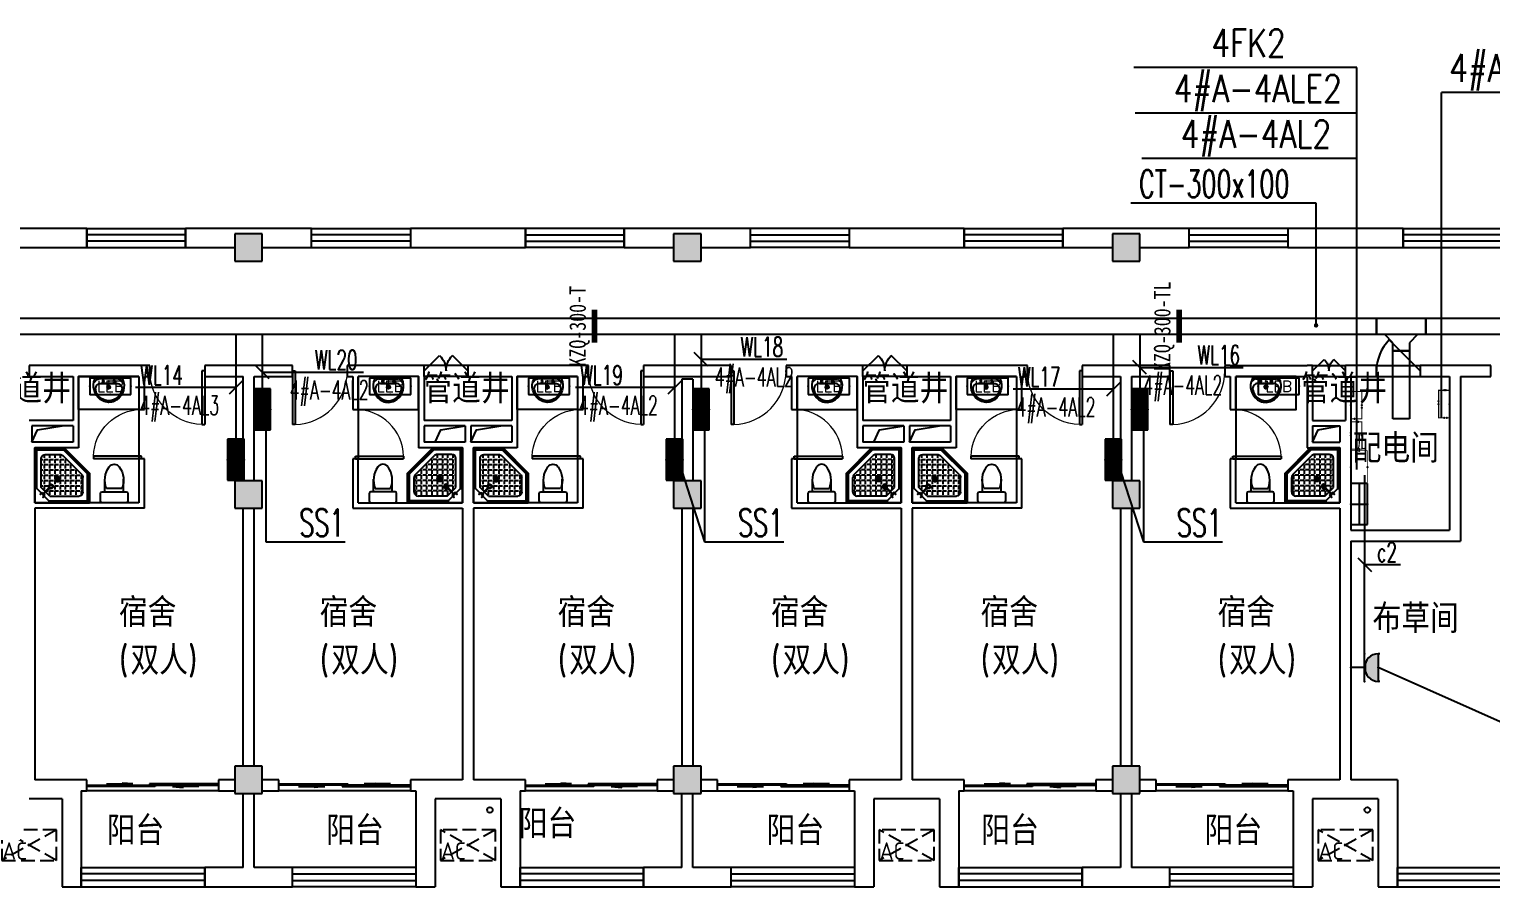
# Model space of a CAD drawing. Extents: x 1725663 to 4653551, y -550461 to 248782.
# Drawn here: x 2124050 to 2150700, y -526837 to -511208 of the extents above; entities that cross this region are included whole.
import ezdxf
from ezdxf.enums import TextEntityAlignment as Align

# ---------------------------------------------------------------- set-up
doc = ezdxf.new("R2010")
doc.units = 0
doc.header["$LTSCALE"] = 1000
doc.linetypes.add('DASH', pattern=[0.35, 0.25, -0.1])
for name, color, linetype in [('0-底图', 7, 'Continuous'), ('0000集水坑', 4, 'Continuous'), ('CABLETRAY', 4, 'Continuous'), ('CLAYER', 7, 'Continuous'), ('COLUMN', 255, 'Continuous'), ('DBZ', 7, 'Continuous'), ('DIM-照明', 3, 'Continuous'), ('DIM-箱柜', 7, 'Continuous'), ('DOOR_FIRE', 4, 'Continuous'), ('EQUIP-插座', 3, 'Continuous'), ('EQUIP-箱柜', 3, 'Continuous'), ('PUB_HATCH', 8, 'Continuous'), ('PUB_TEXT', 7, 'Continuous'), ('TEL_LEAD', 3, 'Continuous'), ('TEL_TEXT', 7, 'Continuous'), ('WALL', 2, 'Continuous'), ('WINDOW', 4, 'Continuous'), ('WIRE-照明', 6, 'Continuous'), ('抗震支吊架', 2, 'Continuous'), ('洁具', 213, 'Continuous'), ('空调外机', 211, 'Continuous')]:
    doc.layers.add(name, color=color, linetype=linetype)
doc.styles.add('_TEL_DIM', font='SIMPLEX', dxfattribs={"width": 0.8, "height": 3.5, "bigfont": 'HZTXT'})
doc.styles.add('kzcad', font='', dxfattribs={"width": 0.8})
doc.styles.get("Standard").update_dxf_attribs({"font": 'geniso.shx', "bigfont": 'hztxt.shx'})
doc.styles.get('kzcad').set_extended_font_data('SimSun')

# ---------------------------------------------------------------- blocks, each defined once
blk = doc.blocks.new('fdsefg')
at = {"layer": 'EQUIP-箱柜', "const_width": 20}
blk.add_lwpolyline([(21301, 11505), (21801, 11505), (21801, 11305), (21301, 11305)], close=True, dxfattribs=at)
at = {"layer": 'EQUIP-箱柜'}
for p in [(21601, 11505), (21301, 11355), (21801, 11372)]:
    blk.add_point(p, dxfattribs=at)
blk = doc.blocks.new('$equip_U$00000181(WIN7-PC-dian)')
for p in [(-0.5, 0.2), (0, 0.4), (0, 0), (0.5, 0.2)]:
    blk.add_point(p)
at = {"xscale": 0.002, "yscale": 0.002, "zscale": 0.002}
blk.add_blockref('fdsefg', (-43.101, -22.61), dxfattribs=at)
at = {"color": 7, "style": '_TEL_DIM', "flags": 1}
for tag in ['A', 'REMARK']:
    blk.add_attdef(tag, text='', height=0.00002, dxfattribs=at).set_placement((0, 0), align=Align.MIDDLE_CENTER)
at = {"color": 7, "style": '_TEL_DIM'}
blk.add_attdef('$TEXT$', text='', height=0.00002, dxfattribs=at).set_placement((0.1, 0), align=Align.MIDDLE_CENTER)
blk = doc.blocks.new('*X490')
at = {"color": 0}
for p, q in [((-250, 33), (-83, 200)), ((-250, 68), (-118, 200)), ((-250, 104), (-154, 200)), ((-250, 139), (-189, 200)), ((-250, 174), (-224, 200)), ((-247, 0), (-47, 200)), ((-212, 0), (-12, 200)), ((-177, 0), (23, 200)), ((-141, 0), (59, 200)), ((-106, 0), (94, 200)), ((-71, 0), (129, 200)), ((-35, 0), (165, 200)), ((0, 0), (200, 200)), ((35, 0), (235, 200)), ((71, 0), (250, 179)), ((106, 0), (250, 144)), ((141, 0), (250, 109)), ((177, 0), (250, 73)), ((212, 0), (250, 38)), ((247, 0), (250, 3))]:
    blk.add_line(p, q, dxfattribs=at)
blk = doc.blocks.new('$equip$00002943')
for p, q in [((-0.75, 0.6), (-0.75, 0)), ((0.75, 0.6), (-0.75, 0.6)), ((0.75, 0), (0.75, 0.6)), ((-0.75, 0), (0.75, 0))]:
    blk.add_line(p, q)
for points, const_width in [([(-0.75, 0.3), (0.75, 0.3)], 0.6), ([(-0.75, 0.6), (-0.75, 0), (0.75, 0), (0.75, 0.6), (-0.75, 0.6), (-0.75, 0)], 0.02)]:
    blk.add_lwpolyline(points, dxfattribs=dict(const_width=const_width))
for p in [(0, 0.6), (-0.75, 0.3), (0, 0), (0.75, 0.3)]:
    blk.add_point(p)
at = {"xscale": 0.00300000000061118, "yscale": 0.00300000000061118, "zscale": 0.00300000000061118}
blk.add_blockref('*X490', (0, 0), dxfattribs=at)
at = {"color": 7, "style": '_TEL_DIM', "flags": 1}
for tag in ['A', 'REMARK']:
    blk.add_attdef(tag, text='', height=0.00002, dxfattribs=at).set_placement((0, 0), align=Align.MIDDLE_CENTER)
blk = doc.blocks.new('$equip_U$00000177(WIN7-PC-dian)')
at = {"const_width": 0.02}
blk.add_lwpolyline([(-0.6, 0.6), (0.6, 0.6), (0.6, 0), (-0.6, 0)], close=True, dxfattribs=at)
for p in [(0, 0.6), (-0.6, 0.3), (0, 0), (0.6, 0.3)]:
    blk.add_point(p)
at = {"color": 7, "style": '_TEL_DIM', "flags": 1}
for tag in ['A', 'REMARK']:
    blk.add_attdef(tag, text='', height=0.00002, dxfattribs=at).set_placement((0, 0), align=Align.MIDDLE_CENTER)
blk = doc.blocks.new('$equip$00002936')
for p, q in [((-0.75, 0.6), (-0.75, 0)), ((0.75, 0.6), (-0.75, 0.6)), ((0, 0), (0, 0.6)), ((0.75, 0), (0.75, 0.6)), ((-0.75, 0.3), (0.75, 0.3)), ((-0.75, 0), (0.75, 0))]:
    blk.add_line(p, q)
at = {"const_width": 0.02}
blk.add_lwpolyline([(-0.75, 0.6), (-0.75, 0), (0.75, 0), (0.75, 0.6), (-0.75, 0.6), (-0.75, 0)], dxfattribs=at)
for p in [(0, 0.6), (-0.75, 0.3), (0, 0), (0.75, 0.3)]:
    blk.add_point(p)
at = {"color": 7, "style": '_TEL_DIM', "flags": 1}
for tag in ['A', 'REMARK']:
    blk.add_attdef(tag, text='', height=0.00002, dxfattribs=at).set_placement((0, 0), align=Align.MIDDLE_CENTER)
blk = doc.blocks.new('$equip$00001237')
for p, q in [((-0.5, 1.05), (-0.5, 1)), ((-0.5, 1), (0.5, 1)), ((0.5, 1.05), (0.5, 1)), ((0.5, 0.5), (-0.5, 0.5)), ((0, 0.5), (0, 0))]:
    blk.add_line(p, q)
blk.add_arc((0, 1), 0.5, 180, 0)
for p in [(0, 1), (-0.5, 0.5), (0, 0), (0.5, 0.5)]:
    blk.add_point(p)
for points in [[(0.433, 0.75), (-0.433, 0.75), (0.5, 1), (-0.5, 1)], [(0.25, 0.567), (-0.25, 0.567), (0.433, 0.75), (-0.433, 0.75)], [(0, 0.5), (0, 0.5), (0.25, 0.567), (-0.25, 0.567)]]:
    blk.add_solid(points)
at = {"flags": 9}
blk.add_attdef('A', (0, 0), '', height=0.00002, dxfattribs=at)
blk = doc.blocks.new('$equip$00002908')
for p, q in [((0.75, 0.6), (-0.75, 0.6)), ((-0.75, 0.6), (-0.75, 0)), ((0.75, 0), (0.75, 0.6)), ((-0.75, 0), (0.75, 0))]:
    blk.add_line(p, q)
at = {"const_width": 0.04}
blk.add_lwpolyline([(-0.75, 0.6), (-0.75, 0), (0.75, 0), (0.75, 0.6), (-0.75, 0.6), (-0.75, 0)], dxfattribs=at)
for p in [(0, 0.6), (-0.75, 0.3), (0, 0), (0.75, 0.3)]:
    blk.add_point(p)
at = {"color": 7, "style": '_TEL_DIM'}
blk.add_attdef('$TEXT$', text='', height=0.4, dxfattribs=at).set_placement((0, 0.3), align=Align.MIDDLE_CENTER)
at = {"color": 7, "style": '_TEL_DIM', "flags": 1}
for tag in ['A', 'REMARK']:
    blk.add_attdef(tag, text='', height=0.00002, dxfattribs=at).set_placement((0, 0), align=Align.MIDDLE_CENTER)
blk = doc.blocks.new('2t21gqw')
at = {"layer": '0000集水坑'}
for centre in [(71900, -76400), (87900, -76400)]:
    blk.add_circle(centre, 50, dxfattribs=at)
blk = doc.blocks.new('1F平面-CAD导入_dwg_Drawing4_t3_dwg_$plan$00001613-474159-1F-927810-1F')
at = {"layer": '洁具'}
for p, q in [((-200, 170), (-430, 170)), ((-260, -140), (-260, 140)), ((-30, 250), (-170, 250)), ((-200, -170), (-200, -220)), ((-170, -250), (-30, -250))]:
    blk.add_line(p, q, dxfattribs=at)
for points in [[(-200, 220), (-200, 170), (-200, -170), (-430, -170)], [(0, -220), (0, 220)]]:
    blk.add_lwpolyline(points, dxfattribs=at)
for centre, radius, start, end in [((-590, 0), 110, 123.4509, 236.5491), ((-413, -227), 398, 67.4505, 126.6381), ((-170, 220), 30, 90, 180), ((-30, 220), 30, 0, 90), ((-413, 227), 398, 233.3619, 292.5495), ((-170, -220), 30, 180, 270), ((-30, -220), 30, 270, 0)]:
    blk.add_arc(centre, radius, start, end, dxfattribs=at)
blk = doc.blocks.new('$lvtry$00000169')
at = {"color": 0}
for p, q in [((259, -36), (259, 0)), ((36, -259), (0, -259)), ((24, -259), (24, -976)), ((259, -36), (36, -259)), ((36, -259), (36, -964)), ((276, -120), (120, -276)), ((144, -151), (291, -298)), ((151, -144), (298, -291)), ((173, -309), (173, -239)), ((183, -213), (205, -213)), ((220, -213), (243, -213)), ((259, -24), (976, -24)), ((259, -36), (964, -36)), ((270, -213), (270, -143)), ((270, -213), (340, -213)), ((270, -263), (270, -239)), ((276, -120), (808, -120)), ((366, -213), (366, -143)), ((366, -213), (436, -213)), ((366, -309), (366, -239)), ((462, -213), (462, -143)), ((462, -213), (532, -213)), ((462, -309), (462, -239)), ((558, -213), (558, -143)), ((558, -213), (628, -213)), ((558, -309), (558, -239)), ((655, -213), (655, -143)), ((655, -213), (725, -213)), ((655, -309), (655, -239)), ((751, -213), (751, -143)), ((751, -213), (821, -213)), ((751, -309), (751, -239)), ((847, -213), (847, -143)), ((847, -213), (880, -213)), ((847, -309), (847, -239)), ((880, -192), (880, -460)), ((964, -36), (976, -24)), ((964, -36), (964, -525)), ((976, -24), (976, -530)), ((120, -276), (120, -808)), ((120, -309), (147, -309)), ((120, -405), (147, -405)), ((120, -501), (147, -501)), ((173, -309), (243, -309)), ((173, -405), (173, -335)), ((173, -405), (243, -405)), ((173, -501), (173, -431)), ((173, -501), (243, -501)), ((173, -598), (173, -528)), ((270, -405), (270, -335)), ((270, -405), (340, -405)), ((270, -501), (270, -431)), ((270, -501), (340, -501)), ((270, -598), (270, -528)), ((334, -309), (340, -309)), ((366, -309), (436, -309)), ((366, -405), (366, -335)), ((366, -405), (379, -405)), ((366, -501), (366, -431)), ((366, -501), (436, -501)), ((366, -598), (366, -528)), ((462, -309), (532, -309)), ((462, -405), (462, -335)), ((462, -405), (532, -405)), ((462, -501), (462, -431)), ((462, -501), (532, -501)), ((462, -598), (462, -528)), ((859, -511), (511, -859)), ((964, -525), (525, -964)), ((976, -530), (530, -976)), ((558, -309), (628, -309)), ((558, -405), (558, -335)), ((558, -405), (628, -405)), ((558, -501), (558, -431)), ((558, -501), (628, -501)), ((558, -598), (558, -528)), ((655, -309), (725, -309)), ((655, -405), (655, -335)), ((655, -405), (725, -405)), ((655, -501), (655, -431)), ((655, -501), (725, -501)), ((655, -598), (655, -528)), ((751, -309), (821, -309)), ((751, -405), (751, -335)), ((751, -405), (821, -405)), ((751, -501), (751, -431)), ((751, -501), (821, -501)), ((751, -598), (751, -528)), ((847, -309), (880, -309)), ((847, -405), (847, -335)), ((847, -405), (880, -405)), ((847, -501), (847, -431)), ((847, -501), (867, -501)), ((964, -525), (976, -530)), ((120, -598), (147, -598)), ((120, -694), (147, -694)), ((120, -790), (147, -790)), ((173, -598), (243, -598)), ((173, -694), (173, -624)), ((173, -694), (243, -694)), ((173, -790), (173, -720)), ((173, -790), (243, -790)), ((270, -598), (340, -598)), ((270, -694), (270, -624)), ((270, -694), (340, -694)), ((270, -790), (270, -720)), ((270, -790), (340, -790)), ((366, -598), (436, -598)), ((366, -694), (366, -624)), ((366, -694), (436, -694)), ((366, -790), (366, -720)), ((366, -790), (436, -790)), ((462, -598), (532, -598)), ((462, -694), (462, -624)), ((462, -694), (532, -694)), ((462, -790), (462, -720)), ((462, -790), (532, -790)), ((558, -598), (628, -598)), ((558, -694), (558, -624)), ((558, -694), (628, -694)), ((558, -790), (558, -720)), ((558, -790), (580, -790)), ((655, -598), (725, -598)), ((655, -694), (655, -624)), ((655, -694), (676, -694)), ((751, -598), (773, -598)), ((36, -964), (24, -976)), ((24, -976), (530, -976)), ((36, -964), (525, -964)), ((173, -878), (173, -816)), ((192, -880), (460, -880)), ((270, -880), (270, -816)), ((366, -880), (366, -816)), ((462, -880), (462, -816)), ((525, -964), (530, -976))]:
    blk.add_line(p, q, dxfattribs=at)
blk.add_lwpolyline([(0, 0), (0, -1000), (540, -1000), (1000, -540), (1000, 0)], close=True)
for points in [[(0, 0), (0, -1000)], [(0, 0), (1000, 0)], [(1000, 0), (1000, -540)], [(136, -190), (148, -178), (132, -162), (121, -174)], [(190, -136), (178, -148), (162, -132), (174, -121)], [(1000, -540), (540, -1000)], [(0, -1000), (540, -1000)]]:
    blk.add_lwpolyline(points, close=True, dxfattribs=at)
for radius in [43.8, 31.1]:
    blk.add_circle((416, -428), radius, dxfattribs=at)
for centre, radius, start, end in [((296, -296), 40.6, 142.583, 128.4197), ((808, -192), 72, 0, 90), ((296, -296), 28.6, 145.828, 125.6599), ((808, -460), 72, 315, 0), ((192, -808), 72, 180, 270), ((460, -808), 72, 270, 315)]:
    blk.add_arc(centre, radius, start, end, dxfattribs=at)
for p in [(103, -156, 0), (156, -102, 0), (416, -428, 0)]:
    blk.add_point(p, dxfattribs=at)
blk = doc.blocks.new('$lvtry$00000178')
at = {"color": 0}
for p, q in [((-238, 0), (238, 0)), ((-214, -36), (-272, -91)), ((-180, -23), (180, -23)), ((-142, -105), (140, -105)), ((140, -105), (-142, -105)), ((216, -37), (268, -91))]:
    blk.add_line(p, q, dxfattribs=at)
blk.add_lwpolyline([(-104, -430, 0.224698), (110, -425, 0.348046), (269, -79), (239, 0), (-241, 0), (-271, -79, 0.356844)], format="xyb", close=True, dxfattribs=at)
for centre, radius in [((-100, -65), 16.3), ((1, -172), 31.6), ((100, -65), 16.3)]:
    blk.add_circle(centre, radius, dxfattribs=at)
at = {"color": 0, "lineweight": 13}
blk.add_circle((1, -172), 23, dxfattribs=at)
at = {"color": 0}
for centre, radius, start, end in [((-142, -205), 100, 90, 190.5602), ((-1, -179), 243, 190.5602, 349.4398), ((-180, -73), 50, 90, 133.181), ((140, -205), 100, 349.4398, 90), ((180, -73), 50, 44.5607, 90)]:
    blk.add_arc(centre, radius, start, end, dxfattribs=at)
for p in [(0, -65), (1, -172)]:
    blk.add_point(p, dxfattribs=at)
blk = doc.blocks.new('A$C70365C93')
at = {"layer": '洁具'}
blk.add_lwpolyline([(-1900, 2300), (-1900, 1700), (-800, 1700), (-800, 2300)], close=True, dxfattribs=at)
blk.add_blockref('$lvtry$00000178', (-1350, 2280), dxfattribs=at)
at = {"layer": '洁具', "rotation": 180}
blk.add_blockref('$lvtry$00000169', (0, 0), dxfattribs=at)
at = {"layer": '洁具', "extrusion": (0, 0, -1), "xscale": -1, "zscale": -1, "rotation": 90}
blk.add_blockref('1F平面-CAD导入_dwg_Drawing4_t3_dwg_$plan$00001613-474159-1F-927810-1F', (1450, 0), dxfattribs=at)
blk = doc.blocks.new('A$Cf5a72a1b')
at = {"layer": '空调外机', "linetype": 'DASH'}
for p, q in [((1000, 563), (0, 0)), ((1000, 0), (0, 563))]:
    blk.add_line(p, q, dxfattribs=at)
blk.add_lwpolyline([(1000, 563), (0, 563), (0, 0), (1000, 0)], close=True, dxfattribs=at)
at = {"layer": 'PUB_TEXT'}
blk.add_text('AC', height=315, dxfattribs=at).set_placement((5, 18))
blk = doc.blocks.new('$WINLIB2D$00000001')
at = {"color": 0}
for points in [[(-0.5, 0.5), (-0.5, -0.5)], [(-0.5, 0.5), (0.5, 0.5)], [(0.5, -0.5), (0.5, 0.5)], [(0.5, 0.167), (-0.5, 0.167)], [(0.5, -0.167), (-0.5, -0.167)], [(-0.5, -0.5), (0.5, -0.5)]]:
    blk.add_lwpolyline(points, dxfattribs=at)
blk = doc.blocks.new('$DorLib2D$00000131')
at = {"color": 0, "linetype": 'Continuous'}
for p, q in [((-0.5, 0.125), (-0.5, 0)), ((0.019, 0.125), (-0.5, 0.125)), ((0.019, 0), (0.019, 0.125)), ((0.15, 0.125), (0.232, 0.197)), ((0.35, 0.125), (0.15, 0.125)), ((0.232, 0.197), (0.232, 0.125)), ((-0.5, 0), (0.019, 0)), ((-0.024, 0), (0.5, 0)), ((-0.024, -0.125), (-0.024, 0)), ((0.5, 0), (0.5, -0.125)), ((-0.35, -0.125), (-0.15, -0.125)), ((-0.232, -0.197), (-0.232, -0.125)), ((-0.15, -0.125), (-0.232, -0.197)), ((0.5, -0.125), (-0.024, -0.125))]:
    blk.add_line(p, q, dxfattribs=at)
blk = doc.blocks.new('$DorLib2D$00000116')
at = {"color": 0}
for p, q in [((-0.5, 0), (-0.146, 0.354)), ((0.5, 0), (0.146, 0.354))]:
    blk.add_line(p, q, dxfattribs=at)
for centre, start, end in [((-0.5, 0), 0, 45), ((0.5, 0), 135, 180)]:
    blk.add_arc(centre, 0.5, start, end, dxfattribs=at)
blk = doc.blocks.new('$DorLib2D$00000001')
for p, q in [((0.45, 0.975), (0.5, 0.975)), ((0.45, 0), (0.45, 0.975)), ((0.5, 0), (0.5, 0.975)), ((0.5, 0), (0.45, 0))]:
    blk.add_line(p, q)
at = {"lineweight": 13}
blk.add_arc((0.475, 0), 0.975, 91.4693, 180, dxfattribs=at)
blk = doc.blocks.new('$DorLib2D$00000114')
at = {"color": 0}
blk.add_line((0.5, 0), (-0.207, 0.707), dxfattribs=at)
blk.add_arc((0.5, 0), 1, 135, 180, dxfattribs=at)
blk = doc.blocks.new('gkhkjk')
at = {"layer": 'PUB_HATCH'}
for points in [[(1565057, -433803.8), (1564557, -433803.8), (1564557, -434303.8), (1565057, -434303.8)], [(1573057, -433803.8), (1572557, -433803.8), (1572557, -434303.8), (1573057, -434303.8)], [(1581057, -433803.8), (1580557, -433803.8), (1580557, -434303.8), (1581057, -434303.8)], [(1565057, -438303.8), (1564557, -438303.8), (1564557, -438803.8), (1565057, -438803.8)], [(1573057, -438303.8), (1572557, -438303.8), (1572557, -438803.8), (1573057, -438803.8)], [(1581057, -438303.8), (1580557, -438303.8), (1580557, -438803.8), (1581057, -438803.8)], [(1565057, -443503.8), (1564557, -443503.8), (1564557, -444003.8), (1565057, -444003.8)], [(1573057, -443503.8), (1572557, -443503.8), (1572557, -444003.8), (1573057, -444003.8)], [(1581057, -443503.8), (1580557, -443503.8), (1580557, -444003.8), (1581057, -444003.8)]]:
    blk.add_hatch(color=256, dxfattribs=at).paths.add_polyline_path(points)
for points in [[(1560857, -437603.8), (1560960.6, -437373.6), (1561407, -437303.8)], [(1568207, -437603.8), (1568310.6, -437373.6), (1568757, -437303.8)], [(1568857, -437603.8), (1568960.6, -437373.6), (1569407, -437303.8)], [(1576207, -437603.8), (1576310.6, -437373.6), (1576757, -437303.8)], [(1576857, -437603.8), (1576960.6, -437373.6), (1577407, -437303.8)], [(1584207, -437603.8), (1584310.6, -437373.6), (1584707, -437303.8)]]:
    blk.add_lwpolyline(points)
at = {"layer": 'COLUMN'}
for p, q in [((1565057, -433803.8), (1564557, -433803.8)), ((1564557, -433803.8), (1564557, -434303.8)), ((1565057, -434303.8), (1565057, -433803.8)), ((1573057, -433803.8), (1572557, -433803.8)), ((1572557, -433803.8), (1572557, -434303.8)), ((1573057, -434303.8), (1573057, -433803.8)), ((1581057, -433803.8), (1580557, -433803.8)), ((1580557, -433803.8), (1580557, -434303.8)), ((1581057, -434303.8), (1581057, -433803.8)), ((1564557, -434303.8), (1565057, -434303.8)), ((1572557, -434303.8), (1573057, -434303.8)), ((1580557, -434303.8), (1581057, -434303.8)), ((1565057, -438303.8), (1564557, -438303.8)), ((1564557, -438303.8), (1564557, -438803.8)), ((1565057, -438803.8), (1565057, -438303.8)), ((1573057, -438303.8), (1572557, -438303.8)), ((1572557, -438303.8), (1572557, -438803.8)), ((1573057, -438803.8), (1573057, -438303.8)), ((1581057, -438303.8), (1580557, -438303.8)), ((1580557, -438303.8), (1580557, -438803.8)), ((1581057, -438803.8), (1581057, -438303.8)), ((1564557, -438803.8), (1565057, -438803.8)), ((1572557, -438803.8), (1573057, -438803.8)), ((1580557, -438803.8), (1581057, -438803.8)), ((1565057, -443503.8), (1564557, -443503.8)), ((1564557, -443503.8), (1564557, -444003.8)), ((1565057, -444003.8), (1565057, -443503.8)), ((1573057, -443503.8), (1572557, -443503.8)), ((1572557, -443503.8), (1572557, -444003.8)), ((1573057, -444003.8), (1573057, -443503.8)), ((1581057, -443503.8), (1580557, -443503.8)), ((1580557, -443503.8), (1580557, -444003.8)), ((1581057, -444003.8), (1581057, -443503.8)), ((1564557, -444003.8), (1565057, -444003.8)), ((1572557, -444003.8), (1573057, -444003.8)), ((1580557, -444003.8), (1581057, -444003.8))]:
    blk.add_line(p, q, dxfattribs=at)
at = {"layer": 'DOOR_FIRE'}
for p, q in [((1568807, -436203.8), (1568007, -436203.8)), ((1576807, -436203.8), (1576007, -436203.8)), ((1584207, -436203.8), (1584807, -436203.8)), ((1585372.7, -436203.8, 100), (1586172.7, -436203.8, 100)), ((1568807, -436403.8), (1568007, -436403.8)), ((1576807, -436403.8), (1576007, -436403.8)), ((1584207, -436403.8), (1584807, -436403.8)), ((1585372.7, -436403.8, 100), (1586172.7, -436403.8, 100))]:
    blk.add_line(p, q, dxfattribs=at)
at = {"layer": 'WALL'}
for p, q in [((1561857, -433703.8), (1559757, -433703.8)), ((1561857, -434053.8), (1561857, -433703.8)), ((1564807, -433703.8), (1563657, -433703.8)), ((1563657, -433703.8), (1563657, -434053.8)), ((1565957, -433703.8), (1564807, -433703.8)), ((1565957, -434053.8), (1565957, -433703.8)), ((1569857, -433703.8), (1567757, -433703.8)), ((1567757, -433703.8), (1567757, -434053.8)), ((1569857, -434053.8), (1569857, -433703.8)), ((1572807, -433703.8), (1571657, -433703.8)), ((1571657, -433703.8), (1571657, -434053.8)), ((1573957, -433703.8), (1572807, -433703.8)), ((1573957, -434053.8), (1573957, -433703.8)), ((1577857, -433703.8), (1575757, -433703.8)), ((1575757, -433703.8), (1575757, -434053.8)), ((1577857, -434053.8), (1577857, -433703.8)), ((1580807, -433703.8), (1579657, -433703.8)), ((1579657, -433703.8), (1579657, -434053.8)), ((1581957, -433703.8), (1580807, -433703.8)), ((1581957, -434053.8), (1581957, -433703.8)), ((1585857, -433703.8), (1583757, -433703.8)), ((1583757, -433703.8), (1583757, -434053.8)), ((1585857, -434053.8), (1585857, -433703.8)), ((1559757, -434053.8), (1561857, -434053.8)), ((1563657, -434053.8), (1564557, -434053.8)), ((1565057, -434053.8), (1565957, -434053.8)), ((1567757, -434053.8), (1569857, -434053.8)), ((1571657, -434053.8), (1572557, -434053.8)), ((1573057, -434053.8), (1573957, -434053.8)), ((1575757, -434053.8), (1577857, -434053.8)), ((1579657, -434053.8), (1580557, -434053.8)), ((1581057, -434053.8), (1581957, -434053.8)), ((1583757, -434053.8), (1585857, -434053.8)), ((1561707, -436203.8), (1560807, -436203.8)), ((1560807, -436203.8), (1560807, -436403.8)), ((1562907, -436203.8), (1561707, -436203.8)), ((1563007, -436203.8), (1562907, -436203.8)), ((1563007, -436403.8), (1563007, -436203.8)), ((1564807, -436203.8), (1564007, -436203.8)), ((1564007, -436203.8), (1564007, -436403.8)), ((1565607, -436203.8), (1564807, -436203.8)), ((1565607, -436403.8), (1565607, -436203.8)), ((1566707, -436203.8), (1566607, -436203.8)), ((1566607, -436203.8), (1566607, -436403.8)), ((1567907, -436203.8), (1566707, -436203.8)), ((1568007, -436203.8), (1567907, -436203.8)), ((1568007, -436403.8), (1568007, -436203.8)), ((1569707, -436203.8), (1568807, -436203.8)), ((1568807, -436203.8), (1568807, -436403.8)), ((1570907, -436203.8), (1569707, -436203.8)), ((1571007, -436203.8), (1570907, -436203.8)), ((1571007, -436403.8), (1571007, -436203.8)), ((1573607, -436203.8), (1572007, -436203.8)), ((1572007, -436203.8), (1572007, -436403.8)), ((1573607, -436403.8), (1573607, -436203.8)), ((1574707, -436203.8), (1574607, -436203.8)), ((1574607, -436203.8), (1574607, -436403.8)), ((1575907, -436203.8), (1574707, -436203.8)), ((1576007, -436203.8), (1575907, -436203.8)), ((1576007, -436403.8), (1576007, -436203.8)), ((1577707, -436203.8), (1576807, -436203.8)), ((1576807, -436203.8), (1576807, -436403.8)), ((1578907, -436203.8), (1577707, -436203.8)), ((1579007, -436203.8), (1578907, -436203.8)), ((1579007, -436403.8), (1579007, -436203.8)), ((1580807, -436203.8), (1580007, -436203.8)), ((1580007, -436203.8), (1580007, -436403.8)), ((1581607, -436203.8), (1580807, -436203.8)), ((1581607, -436403.8), (1581607, -436203.8)), ((1582707, -436203.8), (1582607, -436203.8)), ((1582607, -436203.8), (1582607, -436403.8)), ((1582707, -436203.8), (1584107, -436203.8)), ((1584207, -436203.8), (1584107, -436203.8)), ((1584207, -436403.8), (1584207, -436203.8)), ((1585372.7, -436203.8), (1584807, -436203.8)), ((1584807, -436403.8), (1584807, -436203.8)), ((1585372.7, -436403.8), (1585372.7, -436203.8)), ((1586807, -436203.8), (1586172.7, -436203.8)), ((1586172.7, -436203.8), (1586172.7, -436403.8)), ((1587457, -436203.8), (1586807, -436203.8)), ((1587457, -436403.8), (1587457, -436203.8)), ((1560807, -436403.8), (1561607, -436403.8)), ((1561607, -436403.8), (1561607, -437203.8)), ((1562807, -436403.8), (1561707, -436403.8)), ((1561707, -436403.8), (1561707, -437203.8)), ((1562807, -436403.8), (1562807, -437003.8)), ((1562907, -437003.8), (1562907, -436403.8)), ((1562907, -436403.8), (1563007, -436403.8)), ((1564007, -436403.8), (1564707, -436403.8)), ((1564707, -438303.8), (1564707, -436403.8)), ((1564907, -438303.8), (1564907, -436403.8)), ((1564907, -436403.8), (1565607, -436403.8)), ((1566607, -436403.8), (1566707, -436403.8)), ((1566707, -436403.8), (1566707, -437003.8)), ((1567907, -436403.8), (1566807, -436403.8)), ((1566807, -437003.8), (1566807, -436403.8)), ((1567907, -436403.8), (1567907, -437203.8)), ((1568007, -436403.8), (1568007, -437203.8)), ((1568807, -436403.8), (1569607, -436403.8)), ((1569607, -436403.8), (1569607, -437203.8)), ((1570807, -436403.8), (1569707, -436403.8)), ((1569707, -436403.8), (1569707, -437203.8)), ((1570807, -436403.8), (1570807, -437003.8)), ((1570907, -437003.8), (1570907, -436403.8)), ((1570907, -436403.8), (1571007, -436403.8)), ((1572007, -436403.8), (1573607, -436403.8)), ((1572707, -436453.8), (1572707, -438303.8)), ((1572907, -436453.8), (1572707, -436453.8)), ((1572907, -436453.8), (1572907, -438303.8)), ((1574607, -436403.8), (1574707, -436403.8)), ((1574707, -436403.8), (1574707, -437003.8)), ((1575907, -436403.8), (1574807, -436403.8)), ((1574807, -437003.8), (1574807, -436403.8)), ((1575907, -436403.8), (1575907, -437203.8)), ((1576007, -436403.8), (1576007, -437203.8)), ((1576807, -436403.8), (1577607, -436403.8)), ((1577607, -436403.8), (1577607, -437203.8)), ((1578807, -436403.8), (1577707, -436403.8)), ((1577707, -436403.8), (1577707, -437203.8)), ((1578807, -436403.8), (1578807, -437003.8)), ((1578907, -437003.8), (1578907, -436403.8)), ((1578907, -436403.8), (1579007, -436403.8)), ((1580007, -436403.8), (1580707, -436403.8)), ((1580707, -436403.8), (1580707, -438303.8)), ((1580907, -436403.8), (1581607, -436403.8)), ((1580907, -436403.8), (1580907, -438303.8)), ((1582607, -436403.8), (1582707, -436403.8)), ((1582707, -436403.8), (1582707, -437003.8)), ((1582807, -436403.8), (1584107, -436403.8)), ((1582807, -437003.8), (1582807, -436403.8)), ((1584107, -436403.8), (1584107, -437203.8)), ((1584207, -436403.8), (1584207, -437203.8)), ((1584807, -436403.8), (1584807, -437203.8)), ((1584907, -436403.8), (1585372.7, -436403.8)), ((1584907, -436403.8), (1584907, -437203.8)), ((1586172.7, -436403.8), (1586707, -436403.8)), ((1586707, -436403.8), (1586707, -439203.8)), ((1586907, -436403.8), (1587457, -436403.8)), ((1586907, -436403.8), (1586907, -439403.8)), ((1562807, -437003.8), (1562907, -437003.8)), ((1566707, -437003.8), (1566807, -437003.8)), ((1570807, -437003.8), (1570907, -437003.8)), ((1574707, -437003.8), (1574807, -437003.8)), ((1578807, -437003.8), (1578907, -437003.8)), ((1582707, -437003.8), (1582807, -437003.8)), ((1561607, -437203.8), (1560807, -437203.8)), ((1561607, -437303.8), (1560857, -437303.8)), ((1560857, -437303.8), (1560857, -437603.8)), ((1561607, -437303.8), (1561607, -437603.8)), ((1561707, -437203.8), (1561707, -437703.8)), ((1567907, -437203.8), (1567907, -437703.8)), ((1568807, -437203.8), (1568007, -437203.8)), ((1568757, -437303.8), (1568007, -437303.8)), ((1568007, -437303.8), (1568007, -437603.8)), ((1568757, -437303.8), (1568757, -437603.8)), ((1569607, -437203.8), (1568807, -437203.8)), ((1569607, -437303.8), (1568857, -437303.8)), ((1568857, -437303.8), (1568857, -437603.8)), ((1569607, -437303.8), (1569607, -437603.8)), ((1569707, -437203.8), (1569707, -437703.8)), ((1575907, -437203.8), (1575907, -437703.8)), ((1576807, -437203.8), (1576007, -437203.8)), ((1576757, -437303.8), (1576007, -437303.8)), ((1576007, -437303.8), (1576007, -437603.8)), ((1576757, -437303.8), (1576757, -437603.8)), ((1577607, -437203.8), (1576807, -437203.8)), ((1577607, -437303.8), (1576857, -437303.8)), ((1576857, -437303.8), (1576857, -437603.8)), ((1577607, -437303.8), (1577607, -437603.8)), ((1577707, -437203.8), (1577707, -437703.8)), ((1584107, -437203.8), (1584107, -437703.8)), ((1584207, -437203.8), (1584807, -437203.8)), ((1584207, -437303.8), (1584207, -437603.8)), ((1584207, -437303.8), (1584707, -437303.8)), ((1584707, -437303.8), (1584707, -437603.8)), ((1584907, -437203.8), (1584907, -437603.8)), ((1561607, -437603.8), (1560857, -437603.8)), ((1560907, -437703.8), (1560907, -438703.8)), ((1561707, -437703.8), (1560907, -437703.8)), ((1568707, -437703.8), (1567907, -437703.8)), ((1568757, -437603.8), (1568007, -437603.8)), ((1568707, -437703.8), (1568707, -438703.8)), ((1569607, -437603.8), (1568857, -437603.8)), ((1568907, -437703.8), (1568907, -438703.8)), ((1569707, -437703.8), (1568907, -437703.8)), ((1576707, -437703.8), (1575907, -437703.8)), ((1576757, -437603.8), (1576007, -437603.8)), ((1576707, -437703.8), (1576707, -438703.8)), ((1577607, -437603.8), (1576857, -437603.8)), ((1576907, -437703.8), (1576907, -438703.8)), ((1577707, -437703.8), (1576907, -437703.8)), ((1584107, -437703.8), (1584707, -437703.8)), ((1584207, -437603.8), (1584707, -437603.8)), ((1584707, -437703.8), (1584707, -438703.8)), ((1584907, -437603.8), (1584907, -438803.8)), ((1562907, -437903.8), (1562807, -437903.8)), ((1562807, -437903.8), (1562807, -438703.8)), ((1562907, -438803.8), (1562907, -437903.8)), ((1566807, -437903.8), (1566707, -437903.8)), ((1566707, -437903.8), (1566707, -438803.8)), ((1566807, -438703.8), (1566807, -437903.8)), ((1570907, -437903.8), (1570807, -437903.8)), ((1570807, -437903.8), (1570807, -438703.8)), ((1570907, -438803.8), (1570907, -437903.8)), ((1574807, -437903.8), (1574707, -437903.8)), ((1574707, -437903.8), (1574707, -438803.8)), ((1574807, -438703.8), (1574807, -437903.8)), ((1578907, -437903.8), (1578807, -437903.8)), ((1578807, -437903.8), (1578807, -438703.8)), ((1578907, -438803.8), (1578907, -437903.8)), ((1582807, -437903.8), (1582707, -437903.8)), ((1582707, -437903.8), (1582707, -438803.8)), ((1582807, -438703.8), (1582807, -437903.8)), ((1562807, -438703.8), (1560907, -438703.8)), ((1562907, -438803.8), (1560907, -438803.8)), ((1560907, -438803.8), (1560907, -443753.8)), ((1564707, -443503.8), (1564707, -438803.8)), ((1564907, -443503.8), (1564907, -438803.8)), ((1566707, -438803.8), (1568707, -438803.8)), ((1566807, -438703.8), (1568707, -438703.8)), ((1568707, -438803.8), (1568707, -443753.8)), ((1570807, -438703.8), (1568907, -438703.8)), ((1570907, -438803.8), (1568907, -438803.8)), ((1568907, -438803.8), (1568907, -443753.8)), ((1572707, -438803.8), (1572707, -443503.8)), ((1572907, -438803.8), (1572907, -443503.8)), ((1574707, -438803.8), (1576707, -438803.8)), ((1574807, -438703.8), (1576707, -438703.8)), ((1576707, -438803.8), (1576707, -443753.8)), ((1578807, -438703.8), (1576907, -438703.8)), ((1578907, -438803.8), (1576907, -438803.8)), ((1576907, -438803.8), (1576907, -443753.8)), ((1580707, -438803.8), (1580707, -443503.8)), ((1580907, -438803.8), (1580907, -443503.8)), ((1582707, -438803.8), (1584707, -438803.8)), ((1582807, -438703.8), (1584707, -438703.8)), ((1584707, -438803.8), (1584707, -439303.8)), ((1584907, -438803.8), (1584907, -439203.8)), ((1584707, -439303.8), (1584707, -443753.8)), ((1584907, -439203.8), (1586707, -439203.8)), ((1584907, -439403.8), (1584907, -443753.8)), ((1584907, -439403.8), (1586907, -439403.8)), ((1561507, -443753.8), (1560907, -443753.8)), ((1561857, -443753.8), (1561507, -443753.8)), ((1561757, -443953.8), (1561757, -445353.8)), ((1561757, -443953.8), (1561857, -443953.8)), ((1561857, -443953.8), (1561857, -443753.8)), ((1564557, -443753.8), (1564257, -443753.8)), ((1564257, -443753.8), (1564257, -443953.8)), ((1564257, -443953.8), (1564557, -443953.8)), ((1565357, -443753.8), (1565057, -443753.8)), ((1565057, -443953.8), (1565357, -443953.8)), ((1565357, -443953.8), (1565357, -443753.8)), ((1568107, -443753.8), (1567757, -443753.8)), ((1567757, -443753.8), (1567757, -443953.8)), ((1567757, -443953.8), (1567857, -443953.8)), ((1567857, -443953.8), (1567857, -445353.8)), ((1568707, -443753.8), (1568107, -443753.8)), ((1569507, -443753.8), (1568907, -443753.8)), ((1569857, -443753.8), (1569507, -443753.8)), ((1569757, -443953.8), (1569757, -445353.8)), ((1569757, -443953.8), (1569857, -443953.8)), ((1569857, -443953.8), (1569857, -443753.8)), ((1572557, -443753.8), (1572257, -443753.8)), ((1572257, -443753.8), (1572257, -443953.8)), ((1572257, -443953.8), (1572557, -443953.8)), ((1573357, -443753.8), (1573057, -443753.8)), ((1573057, -443953.8), (1573357, -443953.8)), ((1573357, -443953.8), (1573357, -443753.8)), ((1576107, -443753.8), (1575757, -443753.8)), ((1575757, -443753.8), (1575757, -443953.8)), ((1575757, -443953.8), (1575857, -443953.8)), ((1575857, -443953.8), (1575857, -445353.8)), ((1576707, -443753.8), (1576107, -443753.8)), ((1577507, -443753.8), (1576907, -443753.8)), ((1577857, -443753.8), (1577507, -443753.8)), ((1577757, -443953.8), (1577757, -445353.8)), ((1577757, -443953.8), (1577857, -443953.8)), ((1577857, -443953.8), (1577857, -443753.8)), ((1580557, -443753.8), (1580257, -443753.8)), ((1580257, -443753.8), (1580257, -443953.8)), ((1580257, -443953.8), (1580557, -443953.8)), ((1581357, -443753.8), (1581057, -443753.8)), ((1581057, -443953.8), (1581357, -443953.8)), ((1581357, -443953.8), (1581357, -443753.8)), ((1584107, -443753.8), (1583757, -443753.8)), ((1583757, -443753.8), (1583757, -443953.8)), ((1583757, -443953.8), (1583857, -443953.8)), ((1583857, -443953.8), (1583857, -445353.8)), ((1584707, -443753.8), (1584107, -443753.8)), ((1585757, -443753.8), (1584907, -443753.8)), ((1585757, -443753.8), (1585757, -445353.8)), ((1561407, -444103.8), (1560807, -444103.8)), ((1561407, -444103.8), (1561407, -445703.8)), ((1564707, -445353.8), (1564707, -444003.8)), ((1564907, -445353.8), (1564907, -444003.8)), ((1568207, -444103.8), (1568207, -445703.8)), ((1568807, -444103.8), (1568207, -444103.8)), ((1569407, -444103.8), (1568807, -444103.8)), ((1569407, -444103.8), (1569407, -445703.8)), ((1572707, -445353.8), (1572707, -444003.8)), ((1572907, -445353.8), (1572907, -444003.8)), ((1576207, -444103.8), (1576207, -445703.8)), ((1576807, -444103.8), (1576207, -444103.8)), ((1577407, -444103.8), (1576807, -444103.8)), ((1577407, -444103.8), (1577407, -445703.8)), ((1580707, -444003.8), (1580707, -445353.8)), ((1580907, -444003.8), (1580907, -445353.8)), ((1584807, -444103.8), (1584207, -444103.8)), ((1584207, -444103.8), (1584207, -445703.8)), ((1585407, -444103.8), (1584807, -444103.8)), ((1585407, -444103.8), (1585407, -445703.8)), ((1561757, -445703.8), (1561757, -445353.8)), ((1564707, -445353.8), (1564007, -445353.8)), ((1564007, -445353.8), (1564007, -445703.8)), ((1565607, -445353.8), (1564907, -445353.8)), ((1565607, -445703.8), (1565607, -445353.8)), ((1567857, -445353.8), (1567857, -445703.8)), ((1569757, -445703.8), (1569757, -445353.8)), ((1572707, -445353.8), (1572007, -445353.8)), ((1572007, -445353.8), (1572007, -445703.8)), ((1573607, -445353.8), (1572907, -445353.8)), ((1573607, -445703.8), (1573607, -445353.8)), ((1575857, -445353.8), (1575857, -445703.8)), ((1577757, -445703.8), (1577757, -445353.8)), ((1580707, -445353.8), (1580007, -445353.8)), ((1580007, -445353.8), (1580007, -445703.8)), ((1581607, -445353.8), (1580907, -445353.8)), ((1581607, -445703.8), (1581607, -445353.8)), ((1583857, -445353.8), (1583857, -445703.8)), ((1585757, -445703.8), (1585757, -445353.8)), ((1561407, -445703.8), (1561757, -445703.8)), ((1564007, -445703.8), (1564807, -445703.8)), ((1564807, -445703.8), (1565607, -445703.8)), ((1567857, -445703.8), (1568207, -445703.8)), ((1569407, -445703.8), (1569757, -445703.8)), ((1572007, -445703.8), (1572807, -445703.8)), ((1572807, -445703.8), (1573607, -445703.8)), ((1575857, -445703.8), (1576207, -445703.8)), ((1577407, -445703.8), (1577757, -445703.8)), ((1580007, -445703.8), (1580807, -445703.8)), ((1580807, -445703.8), (1581607, -445703.8)), ((1583857, -445703.8), (1584207, -445703.8)), ((1585407, -445703.8), (1585757, -445703.8))]:
    blk.add_line(p, q, dxfattribs=at)
at = {"layer": 'WINDOW'}
for p, q in [((1562807, -437003.8), (1562807, -437903.8)), ((1566807, -437003.8), (1566807, -437903.8)), ((1570807, -437003.8), (1570807, -437903.8)), ((1574807, -437003.8), (1574807, -437903.8)), ((1578807, -437003.8), (1578807, -437903.8)), ((1582807, -437003.8), (1582807, -437903.8)), ((1564257, -443953.8), (1561857, -443953.8)), ((1567757, -443953.8), (1565357, -443953.8)), ((1572257, -443953.8), (1569857, -443953.8)), ((1573357, -443953.8), (1575757, -443953.8)), ((1580257, -443953.8), (1577857, -443953.8)), ((1583757, -443953.8), (1581357, -443953.8))]:
    blk.add_line(p, q, dxfattribs=at)
for name, p in [('2t21gqw', (1497307, -367903.8)), ('A$C70365C93', (1568707, -438703.8)), ('A$C70365C93', (1576707, -438703.8)), ('A$C70365C93', (1584707, -438703.8)), ('A$Cf5a72a1b', (1560307.5, -445227.3)), ('A$Cf5a72a1b', (1568307.5, -445227.3)), ('A$Cf5a72a1b', (1576307.5, -445227.3)), ('A$Cf5a72a1b', (1584307.5, -445227.3))]:
    blk.add_blockref(name, p)
at = {"xscale": -1, "rotation": 359.9999999999999}
for p in [(1560907, -438703.8), (1568907, -438703.8), (1576907, -438703.8)]:
    blk.add_blockref('A$C70365C93', p, dxfattribs=at)
at = {"layer": 'DOOR_FIRE', "zscale": 200}
for name, p, xscale, yscale in [('$DorLib2D$00000114', (1585772.7, -436303.8), 800, 800), ('$DorLib2D$00000116', (1584507, -436303.8), -600, 600)]:
    blk.add_blockref(name, p, dxfattribs=dict(at, xscale=xscale, yscale=yscale))
at = {"layer": 'DOOR_FIRE', "xscale": 800, "yscale": -800, "zscale": 200, "rotation": 179.9999999994664}
for p in [(1568407, -436303.8), (1576407, -436303.8)]:
    blk.add_blockref('$DorLib2D$00000116', p, dxfattribs=at)
at = {"layer": 'WINDOW'}
for name, p, xscale, yscale, zscale in [('$WINLIB2D$00000001', (1562757, -433878.8), 1800, 350, 1800), ('$WINLIB2D$00000001', (1566857, -433878.8), 1800, -350, 1800), ('$WINLIB2D$00000001', (1570757, -433878.8), -1800, -350, -1800), ('$WINLIB2D$00000001', (1574857, -433878.8), -1800, 350, -1800), ('$WINLIB2D$00000001', (1578757, -433878.8), 1800, 350, 1800), ('$WINLIB2D$00000001', (1582857, -433878.8), -1800, 350, -1800), ('$WINLIB2D$00000001', (1586757, -433878.8), 1800, 350, 1800), ('$DorLib2D$00000001', (1563507, -436303.8), 1000, -1000, 1000), ('$DorLib2D$00000001', (1566107, -436303.8), -1000, -1000, -1000), ('$DorLib2D$00000001', (1571507, -436303.8), 1000, -1000, 1000), ('$DorLib2D$00000001', (1574107, -436303.8), -1000, -1000, -1000), ('$DorLib2D$00000001', (1579507, -436303.8), 1000, -1000, 1000), ('$DorLib2D$00000001', (1582107, -436303.8), -1000, -1000, -1000), ('$DorLib2D$00000131', (1574557, -443853.8), -2400, -200, -2400), ('$WINLIB2D$00000001', (1570882, -445528.8), 2249.999999993481, 350, 2249.999999993481)]:
    blk.add_blockref(name, p, dxfattribs=dict(at, xscale=xscale, yscale=yscale, zscale=zscale))
for name, p, xscale, yscale, zscale, rotation in [('$DorLib2D$00000001', (1562857, -437453.8), 900, -900, 900, 269.9999999994664), ('$DorLib2D$00000001', (1566757, -437453.8), 900, 900, 900, 269.9999999994664), ('$DorLib2D$00000001', (1570857, -437453.8), 900, -900, 900, 269.9999999994664), ('$DorLib2D$00000001', (1574757, -437453.8), 900, 900, 900, 269.9999999994664), ('$DorLib2D$00000001', (1578857, -437453.8), 900, -900, 900, 269.9999999994664), ('$DorLib2D$00000001', (1582757, -437453.8), 900, 900, 900, 270), ('$DorLib2D$00000131', (1563057, -443853.8), -2400, 200, -2400, 180), ('$DorLib2D$00000131', (1566557, -443853.8), 2400, 200, 2400, 180), ('$DorLib2D$00000131', (1571057, -443853.8), -2400, 200, -2400, 180), ('$DorLib2D$00000131', (1579057, -443853.8), -2400, 200, -2400, 180), ('$DorLib2D$00000131', (1582557, -443853.8), 2400, 200, 2400, 180), ('$WINLIB2D$00000001', (1562882, -445528.8), -2249.999999993481, -350, -2249.999999993481, 180), ('$WINLIB2D$00000001', (1566732, -445528.8), 2249.999999993481, -350, 2249.999999993481, 180), ('$WINLIB2D$00000001', (1574732, -445528.8), 2249.999999993481, -350, 2249.999999993481, 180), ('$WINLIB2D$00000001', (1578882, -445528.8), -2249.999999993481, -350, -2249.999999993481, 180), ('$WINLIB2D$00000001', (1582732, -445528.8), 2249.999999993481, -350, 2249.999999993481, 180), ('$WINLIB2D$00000001', (1586882, -445528.8), -2249.999999993481, -350, -2249.999999993481, 180)]:
    blk.add_blockref(name, p, dxfattribs=dict(at, xscale=xscale, yscale=yscale, zscale=zscale, rotation=rotation))
at = {"layer": 'CLAYER'}
for s, p in [('管道井', (1559992.3, -436890.8)), ('管道井', (1567992.3, -436890.8)), ('管道井', (1575992.3, -436890.8)), ('管道井', (1583992.3, -436890.8)), ('配电间', (1584937, -437976.1))]:
    blk.add_text(s, height=525, dxfattribs=at).set_placement(p)
at = {"layer": 'PUB_TEXT'}
for s, p in [('宿舍', (1562441.6, -440967.6)), ('宿舍', (1566102.1, -440967.6)), ('宿舍', (1570441.6, -440967.6)), ('宿舍', (1574331.6, -440967.6)), ('宿舍', (1578152.4, -440967.6)), ('宿舍', (1582474.5, -440967.6)), ('布草间', (1585299.6, -441080.2)), ('(', (1562441.6, -441839.7)), ('双人', (1562651.6, -441839.7)), (')', (1563701.6, -441839.7)), ('(', (1566102.1, -441839.7)), ('双人', (1566312.1, -441839.7)), (')', (1567362.1, -441839.7)), ('(', (1570441.6, -441839.7)), ('双人', (1570651.6, -441839.7)), (')', (1571701.6, -441839.7)), ('(', (1574331.6, -441839.7)), ('双人', (1574541.6, -441839.7)), (')', (1575591.6, -441839.7)), ('(', (1578152.4, -441839.7)), ('双人', (1578362.4, -441839.7)), (')', (1579412.4, -441839.7)), ('(', (1582474.5, -441839.7)), ('双人', (1582684.5, -441839.7)), (')', (1583734.5, -441839.7)), ('阳台', (1569733.4, -444819.7)), ('阳台', (1562219.5, -444941.9)), ('阳台', (1566221.8, -444941.9)), ('阳台', (1574253, -444941.9)), ('阳台', (1578167.5, -444941.9)), ('阳台', (1582240, -444941.9))]:
    blk.add_text(s, height=525, dxfattribs=at).set_placement(p)

msp = doc.modelspace()

# ---------------------------------------------------------------- linework, layer by layer
at = {"layer": 'CABLETRAY'}
for p, q in [((2069790, -516472), (2148616, -516472)), ((2070405, -516472), (2156280, -516472)), ((2148616, -516472), (2149516, -516472)), ((2148616, -516772), (2148616, -516472)), ((2148616, -516472), (2148616, -516772)), ((2149516, -516772), (2149516, -516472)), ((2149516, -516472), (2156280, -516472)), ((2149516, -516472), (2149516, -516772)), ((2148616, -516772), (2069790, -516772)), ((2156280, -516772), (2070405, -516772)), ((2148766, -516772), (2148616, -516772)), ((2148916, -516922), (2148766, -516772)), ((2148916, -517072), (2148916, -516922)), ((2149366, -516772), (2149216, -516922)), ((2149216, -516922), (2149216, -517072)), ((2149516, -516772), (2149366, -516772)), ((2156280, -516772), (2149516, -516772)), ((2148916, -518308), (2148916, -517072)), ((2148916, -517072), (2149216, -517072)), ((2149216, -517072), (2148916, -517072)), ((2149216, -517072), (2149216, -518308)), ((2149216, -518308), (2148916, -518308))]:
    msp.add_line(p, q, dxfattribs=at)
at = {"layer": 'DBZ'}
for p, q in [((2148255, -511905), (2144191, -511905)), ((2148255, -511905), (2145465, -511905)), ((2148255, -519233), (2148255, -511905)), ((2148255, -519233), (2148255, -511905)), ((2149800, -518289), (2149800, -512361)), ((2152332, -512361), (2149800, -512361)), ((2149800, -518195), (2149800, -512361)), ((2153837, -512361), (2149800, -512361)), ((2148255, -512735), (2144219, -512735)), ((2148255, -513564), (2144340, -513564))]:
    msp.add_line(p, q, dxfattribs=at)
at = {"layer": 'DIM-照明'}
for p, q in [((2136424, -517346), (2136176, -517099)), ((2136424, -517346), (2136176, -517099)), ((2144424, -517493), (2144176, -517246)), ((2144424, -517493), (2144176, -517246)), ((2128424, -517582), (2128176, -517335)), ((2128424, -517582), (2128176, -517335)), ((2127941, -517614), (2127693, -517862)), ((2127941, -517614), (2127693, -517862)), ((2135941, -517614), (2135693, -517862)), ((2135941, -517614), (2135693, -517862)), ((2143941, -517645), (2143693, -517893)), ((2143941, -517645), (2143693, -517893)), ((2148277, -520841), (2148524, -521089)), ((2148277, -520841), (2148524, -521089))]:
    msp.add_line(p, q, dxfattribs=at)
for points in [[(2136300, -517223), (2136932, -517223)], [(2136300, -517223), (2136932, -517223)], [(2136932, -517223), (2137865, -517223)], [(2136932, -517223), (2137865, -517223)], [(2128300, -517459), (2129171, -517459)], [(2128300, -517459), (2129171, -517459)], [(2129171, -517459), (2130146, -517459)], [(2129171, -517459), (2130146, -517459)], [(2144300, -517370), (2145263, -517370)], [(2144300, -517370), (2145263, -517370)], [(2145263, -517370), (2146185, -517370)], [(2145263, -517370), (2146185, -517370)], [(2126931, -517738), (2125988, -517738)], [(2126931, -517738), (2125988, -517738)], [(2127817, -517738), (2126931, -517738)], [(2127817, -517738), (2126931, -517738)], [(2134931, -517738), (2134009, -517738)], [(2134931, -517738), (2134009, -517738)], [(2135817, -517738), (2134931, -517738)], [(2135817, -517738), (2134931, -517738)], [(2142921, -517769), (2141989, -517769)], [(2142921, -517769), (2141989, -517769)], [(2143817, -517769), (2142921, -517769)], [(2143817, -517769), (2142921, -517769)], [(2148401, -520965), (2148537, -520965)], [(2148401, -520965), (2148537, -520965)], [(2148537, -520965), (2149054, -520965)], [(2148537, -520965), (2149054, -520965)]]:
    msp.add_lwpolyline(points, dxfattribs=at)
at = {"layer": 'DIM-箱柜'}
for p, q in [((2128366, -518511), (2128366, -520552)), ((2136366, -518511), (2136366, -520552)), ((2136366, -518511), (2136366, -520552)), ((2144366, -518511), (2144366, -520552)), ((2144366, -518511), (2144366, -520552)), ((2135950, -519262), (2136366, -520552)), ((2135950, -519262), (2136366, -520552)), ((2143950, -519262), (2144366, -520552)), ((2143950, -519262), (2144366, -520552)), ((2128366, -520552), (2129809, -520552)), ((2136366, -520552), (2137809, -520552)), ((2136366, -520552), (2137809, -520552)), ((2144366, -520552), (2145809, -520552)), ((2144366, -520552), (2145809, -520552))]:
    msp.add_line(p, q, dxfattribs=at)
at = {"layer": 'TEL_LEAD'}
for p, q in [((2147514, -514376), (2144137, -514376)), ((2147514, -516605), (2147514, -514376))]:
    msp.add_line(p, q, dxfattribs=at)
at = {"layer": 'TEL_LEAD', "const_width": 40}
msp.add_lwpolyline([(2147514, -516625, 1), (2147514, -516585, 1)], format="xyb", close=True, dxfattribs=at)
at = {"layer": 'WIRE-照明'}
for p, q in [((2127817, -516772), (2127817, -518679)), ((2128300, -516772), (2128300, -517761)), ((2135817, -516772), (2135817, -518679)), ((2136300, -516772), (2136300, -517761)), ((2143817, -516772), (2143817, -518679)), ((2144300, -516772), (2144300, -517761)), ((2148400, -522593), (2148401, -519334)), ((2151450, -524087), (2148650, -522843))]:
    msp.add_line(p, q, dxfattribs=at)
at = {"layer": '抗震支吊架', "color": 2, "const_width": 100}
for points in [[(2134358, -516922), (2134358, -516322)], [(2145019, -516922), (2145019, -516322)]]:
    msp.add_lwpolyline(points, dxfattribs=at)

# ---------------------------------------------------------------- block references
at = {"layer": '0-底图'}
msp.add_blockref('gkhkjk', (563243, -81133), dxfattribs=at)
at = {"layer": 'EQUIP-插座', "xscale": 500, "yscale": 500, "zscale": 500, "rotation": 270}
msp.add_blockref('$equip$00001237', (2148150, -522843), dxfattribs=at)
at = {"layer": 'EQUIP-箱柜', "xscale": 500, "yscale": 500, "zscale": 500}
for p in [(2125528, -517866), (2130631, -517866), (2133528, -517866), (2138631, -517866), (2141528, -517866), (2146831, -517866)]:
    msp.add_blockref('$equip$00002908', p, dxfattribs=at).add_auto_attribs({'$TEXT$': 'LEB'})
for name, p, rotation in [('$equip$00002943', (2128150, -518136), 270), ('$equip$00002943', (2136150, -518136), 270), ('$equip$00002943', (2144150, -518136), 270), ('$equip$00002943', (2127967, -519054), 90), ('$equip$00002943', (2135967, -519054), 90), ('$equip$00002943', (2143967, -519054), 90), ('$equip_U$00000177(WIN7-PC-dian)', (2148450, -519189), 90), ('$equip$00002936', (2148150, -519861), 270)]:
    msp.add_blockref(name, p, dxfattribs=dict(at, rotation=rotation))
at = {"layer": 'EQUIP-箱柜'}
ref = msp.add_blockref('$equip_U$00000181(WIN7-PC-dian)', (2148150, -518058), dxfattribs=dict(at, xscale=500, yscale=500, zscale=500, rotation=270))
ref.add_attrib('$TEXT$', 'REMARK', dxfattribs={"layer": '0', "color": 7, "height": 0.01, "style": '_TEL_DIM'}).set_placement((2148150, -518108), align=Align.MIDDLE_CENTER)
ref = msp.add_blockref('$equip_U$00000181(WIN7-PC-dian)', (2148150, -518058), dxfattribs=dict(at, xscale=500, yscale=500, zscale=500, rotation=270))
ref.add_attrib('$TEXT$', 'REMARK', dxfattribs={"layer": '0', "color": 7, "height": 0.01, "style": '_TEL_DIM'}).set_placement((2148150, -518108), align=Align.MIDDLE_CENTER)
ref = msp.add_blockref('$equip_U$00000181(WIN7-PC-dian)', (2148150, -518058), dxfattribs=dict(at, xscale=500, yscale=500, zscale=500, rotation=270))
ref.add_attrib('$TEXT$', 'REMARK', dxfattribs={"layer": '0', "color": 7, "height": 0.01, "style": '_TEL_DIM'}).set_placement((2148150, -518108), align=Align.MIDDLE_CENTER)
ref = msp.add_blockref('$equip_U$00000181(WIN7-PC-dian)', (2149950, -518039), dxfattribs=dict(at, xscale=500, yscale=500, zscale=500, rotation=90))
ref.add_attrib('$TEXT$', 'REMARK', dxfattribs={"layer": '0', "color": 7, "height": 0.01, "style": '_TEL_DIM'}).set_placement((2149950, -517989), align=Align.MIDDLE_CENTER)
ref = msp.add_blockref('$equip_U$00000181(WIN7-PC-dian)', (2148350, -518614), dxfattribs=dict(at, xscale=500, yscale=500, zscale=500, rotation=90))
ref.add_attrib('$TEXT$', 'REMARK', dxfattribs={"layer": '0', "color": 7, "height": 0.01, "style": '_TEL_DIM'}).set_placement((2148350, -518564), align=Align.MIDDLE_CENTER)

# ---------------------------------------------------------------- texts
at = {"layer": 'DBZ', "style": '_TEL_DIM', "width": 0.8}
for s, p in [('4FK2', (2145606, -511708)), ('4#A-4ALG2', (2149941, -512164)), ('4#A-4ALE2', (2144918, -512538)), ('4#A-4AL2', (2145046, -513367))]:
    msp.add_text(s, height=500, dxfattribs=at).set_placement(p)
at = {"layer": 'DIM-照明', "color": 7, "style": '_TEL_DIM', "width": 0.64}
for s, p in [('WL18', (2137020, -517173)), ('WL18', (2137020, -517173)), ('WL16', (2145351, -517320)), ('WL16', (2145351, -517320)), ('WL20', (2129259, -517409)), ('WL20', (2129259, -517409)), ('WL14', (2126075, -517688)), ('WL14', (2126075, -517688)), ('WL19', (2134096, -517688)), ('WL19', (2134096, -517688)), ('WL17', (2142076, -517719)), ('WL17', (2142076, -517719)), ('c2', (2148625, -520915)), ('c2', (2148625, -520915))]:
    msp.add_text(s, height=350, dxfattribs=at).set_placement(p)
at = {"layer": 'DIM-箱柜', "color": 7, "style": '_TEL_DIM', "width": 0.64}
for p in [(2128974, -520452), (2128974, -520452), (2136974, -520452), (2136974, -520452), (2144974, -520452), (2144974, -520452)]:
    msp.add_text('SS1', height=500, dxfattribs=at).set_placement(p)
at = {"layer": 'TEL_LEAD', "color": 7, "style": '_TEL_DIM', "width": 0.64}
msp.add_text('CT-300x100', height=500, dxfattribs=at).set_placement((2144287, -514276))
at = {"layer": 'TEL_TEXT', "style": '_TEL_DIM', "width": 0.6}
for s, p in [('4#A-4AL2', (2128800, -517958)), ('4#A-4AL2', (2136552, -517722)), ('4#A-4AL2', (2144365, -517870)), ('4#A-4AL3', (2126073, -518238)), ('4#A-4AL2', (2134073, -518238)), ('4#A-4AL2', (2142053, -518269))]:
    msp.add_text(s, height=350, dxfattribs=at).set_placement(p)
at = {"layer": '抗震支吊架', "color": 2, "style": 'kzcad', "width": 0.8}
for s, p in [('KZQ-300-T', (2134198, -516622)), ('KZQ-300-TL', (2144859, -516622))]:
    msp.add_text(s, height=300, rotation=89.8854, dxfattribs=at).set_placement(p, align=Align.CENTER)

doc.saveas('drawing.dxf')
